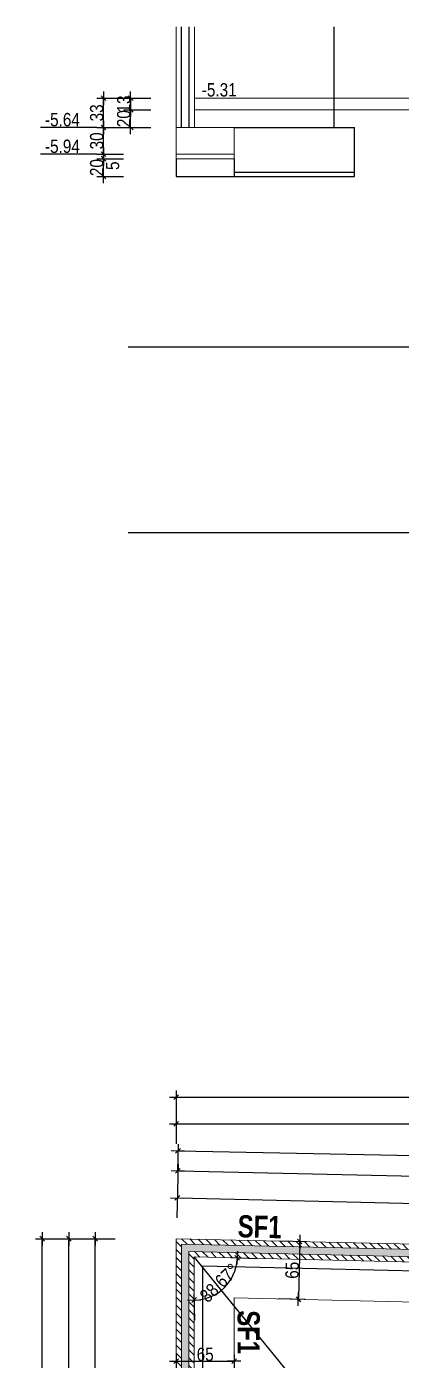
# Model space of a CAD drawing. Header units: centimetres. Extents: x 16433 to 114398, y -50094 to -12305.
# Drawn here: x 65078 to 65499, y -18482 to -16982 of the extents above; entities that cross this region are included whole.
import ezdxf

# ---------------------------------------------------------------- set-up
doc = ezdxf.new("R2010")
doc.units = ezdxf.units.CM
doc.header["$LTSCALE"] = 0.5
doc.layers.get('DEFPOINTS').update_dxf_attribs({"linetype": 'CONTINUOUS'})
for name, color, linetype in [('01_cote_gen', 4, 'CONTINUOUS'), ('01_linteaux', 2, 'CONTINUOUS'), ('01_poch_murs', 253, 'CONTINUOUS'), ('01_texte', 230, 'CONTINUOUS'), ('AA_COTES', 2, 'CONTINUOUS')]:
    doc.layers.add(name, color=color, linetype=linetype)
doc.layers.add('01_murs_coup', color=5, linetype='CONTINUOUS', lineweight=60)
doc.layers.add('01_sem', color=42, linetype='CONTINUOUS', lineweight=15)
doc.styles.add('ARIAL NA', font='ARIALN.TTF')
doc.styles.add('impact', font='impact.ttf')
doc.styles.add('STYLE2', font='ARIALN.TTF')
doc.dimstyles.new('JB50', dxfattribs={"dimscale": 0.1, "dimtxt": 150, "dimasz": 15, "dimexe": 0.1, "dimexo": 0.1, "dimgap": 0.09, "dimtad": 1, "dimdec": 1, "dimdsep": 46, "dimtxsty": 'STYLE2', "dimblk1": 'BOND_G', "dimblk2": 'BOND_D', "dimsah": 1, "dimcen": 1.5, "dimdle": 0.01, "dimse1": 1, "dimse2": 1, "dimclrd": 4, "dimclre": 2, "dimclrt": 6, "dimazin": 2, "dimtfac": 2.333333, "dimtdec": 1, "dimtix": 1, "dimtmove": 2, "dimatfit": 3, "dimldrblk": 'BOND_G', "dimfxl": 1, "dimtolj": 1, "dimtzin": 0, "dimarcsym": 0})

# ---------------------------------------------------------------- blocks, each defined once
blk = doc.blocks.new('BOND_G')
at = {"layer": 'AA_COTES', "color": 0}
for p, q in [((0, -5), (0, 15)), ((5, 0), (-5, 0)), ((1.77, 1.77), (-1.77, -1.77))]:
    blk.add_line(p, q, dxfattribs=at)
blk = doc.blocks.new('BOND_D')
at = {"layer": 'AA_COTES', "color": 0}
for p, q in [((5, 0), (-5, 0)), ((-1.77, -1.77), (1.77, 1.77)), ((0, 5), (0, -15))]:
    blk.add_line(p, q, dxfattribs=at)
blk = doc.blocks.new('*D1140')
at = {"layer": '01_cote_gen', "color": 4, "lineweight": -2, "transparency": 16777216}
blk.add_line((65155.2, -18947.4), (65155.2, -18346.5), dxfattribs=at)
at = {"layer": 'DEFPOINTS', "color": 0, "transparency": 16777216}
for p in [(65155.2, -18345), (65246.4, -18345), (65177.7, -18948.9)]:
    blk.add_point(p, dxfattribs=at)
at = {"layer": '01_cote_gen', "color": 4, "lineweight": -2, "transparency": 16777216, "xscale": 1.5, "yscale": 1.5, "zscale": 1.5}
for name, p, rotation in [('BOND_D', (65155.2, -18345), 90), ('BOND_G', (65155.2, -18948.9), 270)]:
    blk.add_blockref(name, p, dxfattribs=dict(at, rotation=rotation))
at = {"layer": '01_cote_gen', "color": 6, "transparency": 16777216, "insert": (65147.5, -18646.9), "char_height": 15, "attachment_point": 5, "rotation": 90, "style": 'STYLE2'}
blk.add_mtext('\\A1;603.9', dxfattribs=at)
blk = doc.blocks.new('*D1143')
at = {"layer": '01_cote_gen', "color": 4, "lineweight": -2, "transparency": 16777216}
blk.add_line((65125.7, -19702.4), (65125.7, -18346.5), dxfattribs=at)
at = {"layer": 'DEFPOINTS', "color": 0, "transparency": 16777216}
for p in [(65125.7, -18345), (65246.4, -18345), (65118.2, -19703.9)]:
    blk.add_point(p, dxfattribs=at)
at = {"layer": '01_cote_gen', "color": 4, "lineweight": -2, "transparency": 16777216, "xscale": 1.5, "yscale": 1.5, "zscale": 1.5}
for name, p, rotation in [('BOND_D', (65125.7, -18345), 90), ('BOND_G', (65125.7, -19703.9), 270)]:
    blk.add_blockref(name, p, dxfattribs=dict(at, rotation=rotation))
at = {"layer": '01_cote_gen', "color": 6, "transparency": 16777216, "insert": (65118.1, -19024.4), "char_height": 15, "attachment_point": 5, "rotation": 90, "style": 'STYLE2'}
blk.add_mtext('\\A1;1358.9', dxfattribs=at)
blk = doc.blocks.new('*D1144')
at = {"layer": '01_cote_gen', "color": 4, "lineweight": -2, "transparency": 16777216}
blk.add_line((65095.7, -20890.9), (65095.7, -18346.5), dxfattribs=at)
at = {"layer": 'DEFPOINTS', "color": 0, "transparency": 16777216}
for p in [(65095.7, -18345), (65177.7, -18345), (65177.7, -20892.4)]:
    blk.add_point(p, dxfattribs=at)
at = {"layer": '01_cote_gen', "color": 4, "lineweight": -2, "transparency": 16777216, "xscale": 1.5, "yscale": 1.5, "zscale": 1.5}
for name, p, rotation in [('BOND_D', (65095.7, -18345), 90), ('BOND_G', (65095.7, -20892.4), 270)]:
    blk.add_blockref(name, p, dxfattribs=dict(at, rotation=rotation))
at = {"layer": '01_cote_gen', "color": 6, "transparency": 16777216, "insert": (65088.1, -19618.7), "char_height": 15, "attachment_point": 5, "rotation": 90, "style": 'STYLE2'}
blk.add_mtext('\\A1;2547.4', dxfattribs=at)
blk = doc.blocks.new('*D1186')
at = {"layer": '01_cote_gen', "color": 4, "lineweight": -2, "transparency": 16777216}
blk.add_arc((65266.4, -18365.5), 48.5, 271.771, 356.899, dxfattribs=at)
at = {"layer": 'DEFPOINTS', "color": 0, "transparency": 16777216}
for p in [(65266.4, -18365.5), (65315.2, -18366.6), (65266.4, -18400.3), (65290.3, -18407.7)]:
    blk.add_point(p, dxfattribs=at)
at = {"layer": '01_cote_gen', "color": 4, "lineweight": -2, "transparency": 16777216, "xscale": 1.5, "yscale": 1.5, "zscale": 1.5}
for name, p, rotation in [('BOND_D', (65314.9, -18366.6), 87.78436717136383), ('BOND_G', (65266.4, -18414), 180.8856593305653)]:
    blk.add_blockref(name, p, dxfattribs=dict(at, rotation=rotation))
at = {"layer": '01_cote_gen', "color": 6, "transparency": 16777216, "insert": (65295, -18394.7), "char_height": 15, "attachment_point": 5, "rotation": 44.335, "style": 'STYLE2'}
blk.add_mtext('\\A1;88.67°', dxfattribs=at)
blk = doc.blocks.new('*D1296')
at = {"layer": '01_cote_gen', "color": 4, "lineweight": -2, "transparency": 16777216}
blk.add_line((65249, -18299.1), (65883, -18313.8), dxfattribs=at)
at = {"layer": 'DEFPOINTS', "color": 0, "transparency": 16777216}
for p in [(65884.5, -18313.8), (65246.4, -18345), (65883.4, -18359.8)]:
    blk.add_point(p, dxfattribs=at)
at = {"layer": '01_cote_gen', "color": 4, "lineweight": -2, "transparency": 16777216, "xscale": 1.5, "yscale": 1.5, "zscale": 1.5}
for name, p, rotation in [('BOND_G', (65247.5, -18299.1), 178.669729179539), ('BOND_D', (65884.5, -18313.8), 358.669729179539)]:
    blk.add_blockref(name, p, dxfattribs=dict(at, rotation=rotation))
at = {"layer": '01_cote_gen', "color": 6, "transparency": 16777216, "insert": (65566.1, -18298.8), "char_height": 15, "attachment_point": 5, "rotation": 358.6697, "style": 'STYLE2'}
blk.add_mtext('\\A1;637.2', dxfattribs=at)
blk = doc.blocks.new('*D1298')
at = {"layer": '01_cote_gen', "color": 4, "lineweight": -2, "transparency": 16777216}
blk.add_line((65249.7, -18268.6), (66818.8, -18305), dxfattribs=at)
at = {"layer": 'DEFPOINTS', "color": 0, "transparency": 16777216}
for p in [(65247.6, -18291.6), (66820.3, -18305.1), (66819.8, -18328.1)]:
    blk.add_point(p, dxfattribs=at)
at = {"layer": '01_cote_gen', "color": 4, "lineweight": -2, "transparency": 16777216, "xscale": 1.5, "yscale": 1.5, "zscale": 1.5}
for name, p, rotation in [('BOND_G', (65248.2, -18268.6), 178.6697291795386), ('BOND_D', (66820.3, -18305.1), 358.6697291795386)]:
    blk.add_blockref(name, p, dxfattribs=dict(at, rotation=rotation))
at = {"layer": '01_cote_gen', "color": 6, "transparency": 16777216, "insert": (66034.4, -18279.1), "char_height": 15, "attachment_point": 5, "rotation": 358.6697, "style": 'STYLE2'}
blk.add_mtext('\\A1;1572.6', dxfattribs=at)
blk = doc.blocks.new('*D1301')
at = {"layer": '01_cote_gen', "color": 4, "lineweight": -2, "transparency": 16777216}
blk.add_line((65249.8, -18246.2), (67508.3, -18290.6), dxfattribs=at)
at = {"layer": 'DEFPOINTS', "color": 0, "transparency": 16777216}
for p in [(67509.8, -18290.6), (65246.4, -18345), (67507.9, -18389.5)]:
    blk.add_point(p, dxfattribs=at)
at = {"layer": '01_cote_gen', "color": 4, "lineweight": -2, "transparency": 16777216, "xscale": 1.5, "yscale": 1.5, "zscale": 1.5}
for name, p, rotation in [('BOND_G', (65248.3, -18246.1), 178.8724000723822), ('BOND_D', (67509.8, -18290.6), 358.8724000723822)]:
    blk.add_blockref(name, p, dxfattribs=dict(at, rotation=rotation))
at = {"layer": '01_cote_gen', "color": 6, "transparency": 16777216, "insert": (66379.2, -18260.7), "char_height": 15, "attachment_point": 5, "rotation": 358.8724, "style": 'STYLE2'}
blk.add_mtext('\\A1;2261.9', dxfattribs=at)
blk = doc.blocks.new('*D1303')
at = {"layer": '01_cote_gen', "color": 4, "lineweight": -2, "transparency": 16777216}
blk.add_line((65247.9, -18215.8), (65881.9, -18215.8), dxfattribs=at)
at = {"layer": 'DEFPOINTS', "color": 0, "transparency": 16777216}
for p in [(65883.4, -18215.8), (65246.4, -18365), (65883.4, -18477.3)]:
    blk.add_point(p, dxfattribs=at)
at = {"layer": '01_cote_gen', "color": 4, "lineweight": -2, "transparency": 16777216, "xscale": 1.5, "yscale": 1.5, "zscale": 1.5, "rotation": 180}
blk.add_blockref('BOND_G', (65246.4, -18215.8), dxfattribs=at)
at = {"layer": '01_cote_gen', "color": 4, "lineweight": -2, "transparency": 16777216, "xscale": 1.5, "yscale": 1.5, "zscale": 1.5}
blk.add_blockref('BOND_D', (65883.4, -18215.8), dxfattribs=at)
at = {"layer": '01_cote_gen', "color": 6, "transparency": 16777216, "insert": (65564.9, -18208.2), "char_height": 15, "attachment_point": 5, "style": 'STYLE2'}
blk.add_mtext('\\A1;637', dxfattribs=at)
blk = doc.blocks.new('*D1305')
at = {"layer": '01_cote_gen', "color": 4, "lineweight": -2, "transparency": 16777216}
blk.add_line((65247.9, -18185.8), (67506.4, -18185.8), dxfattribs=at)
at = {"layer": 'DEFPOINTS', "color": 0, "transparency": 16777216}
for p in [(67507.9, -18185.8), (65246.4, -18351.1), (67507.9, -18395.7)]:
    blk.add_point(p, dxfattribs=at)
at = {"layer": '01_cote_gen', "color": 4, "lineweight": -2, "transparency": 16777216, "xscale": 1.5, "yscale": 1.5, "zscale": 1.5, "rotation": 180}
blk.add_blockref('BOND_G', (65246.4, -18185.8), dxfattribs=at)
at = {"layer": '01_cote_gen', "color": 4, "lineweight": -2, "transparency": 16777216, "xscale": 1.5, "yscale": 1.5, "zscale": 1.5}
blk.add_blockref('BOND_D', (67507.9, -18185.8), dxfattribs=at)
at = {"layer": '01_cote_gen', "color": 6, "transparency": 16777216, "insert": (66377.1, -18178.1), "char_height": 15, "attachment_point": 5, "style": 'STYLE2'}
blk.add_mtext('\\A1;2261.5', dxfattribs=at)
blk = doc.blocks.new('*D1323')
at = {"layer": '01_cote_gen', "color": 4, "lineweight": -2, "transparency": 16777216}
blk.add_line((65247.9, -18482.9), (65309.9, -18482.9), dxfattribs=at)
at = {"layer": 'DEFPOINTS', "color": 0, "transparency": 16777216}
for p in [(65246.4, -18489.2), (65311.4, -18482.9), (65311.4, -18497.9)]:
    blk.add_point(p, dxfattribs=at)
at = {"layer": '01_cote_gen', "color": 4, "lineweight": -2, "transparency": 16777216, "xscale": 1.5, "yscale": 1.5, "zscale": 1.5, "rotation": 180}
blk.add_blockref('BOND_G', (65246.4, -18482.9), dxfattribs=at)
at = {"layer": '01_cote_gen', "color": 4, "lineweight": -2, "transparency": 16777216, "xscale": 1.5, "yscale": 1.5, "zscale": 1.5}
blk.add_blockref('BOND_D', (65311.4, -18482.9), dxfattribs=at)
at = {"layer": '01_cote_gen', "color": 6, "transparency": 16777216, "insert": (65278.9, -18475.2), "char_height": 15, "attachment_point": 5, "style": 'STYLE2'}
blk.add_mtext('\\A1;65', dxfattribs=at)
blk = doc.blocks.new('*D1339')
at = {"layer": '01_cote_gen', "color": 4, "lineweight": -2, "transparency": 16777216}
blk.add_line((65385.1, -18349.7), (65383.7, -18411.7), dxfattribs=at)
at = {"layer": 'DEFPOINTS', "color": 0, "transparency": 16777216}
for p in [(65389.2, -18348.3), (65383.6, -18413.2), (65387.7, -18413.3)]:
    blk.add_point(p, dxfattribs=at)
at = {"layer": '01_cote_gen', "color": 4, "lineweight": -2, "transparency": 16777216, "xscale": 1.5, "yscale": 1.5, "zscale": 1.5}
for name, p, rotation in [('BOND_G', (65385.1, -18348.2), 88.66972917953474), ('BOND_D', (65383.6, -18413.2), 268.6697291795347)]:
    blk.add_blockref(name, p, dxfattribs=dict(at, rotation=rotation))
at = {"layer": '01_cote_gen', "color": 6, "transparency": 16777216, "insert": (65376.7, -18380.5), "char_height": 15, "attachment_point": 5, "rotation": 88.6697, "style": 'STYLE2'}
blk.add_mtext('\\A1;65', dxfattribs=at)
blk = doc.blocks.new('*D1347')
at = {"layer": '01_cote_gen', "color": 4, "lineweight": -2, "transparency": 16777216}
blk.add_line((65164.7, -17124), (65164.7, -17097), dxfattribs=at)
at = {"layer": 'DEFPOINTS', "color": 0, "transparency": 16777216}
for p in [(65164.7, -17095.5), (65270.3, -17095.5), (65270.3, -17125.5)]:
    blk.add_point(p, dxfattribs=at)
at = {"layer": '01_cote_gen', "color": 4, "lineweight": -2, "transparency": 16777216, "xscale": 1.5, "yscale": 1.5, "zscale": 1.5}
for name, p, rotation in [('BOND_D', (65164.7, -17095.5), 90), ('BOND_G', (65164.7, -17125.5), 270)]:
    blk.add_blockref(name, p, dxfattribs=dict(at, rotation=rotation))
at = {"layer": '01_cote_gen', "color": 6, "transparency": 16777216, "insert": (65157, -17110.5), "char_height": 15, "attachment_point": 5, "rotation": 90, "style": 'STYLE2'}
blk.add_mtext('\\A1;30', dxfattribs=at)
blk = doc.blocks.new('*D1348')
at = {"layer": '01_cote_gen', "color": 4, "lineweight": -2, "transparency": 16777216}
for p, q in [((65195.1, -17061), (65195.1, -17059.5)), ((65195.1, -17062.5), (65195.1, -17075.5)), ((65195.1, -17077), (65195.1, -17078.5))]:
    blk.add_line(p, q, dxfattribs=at)
at = {"layer": 'DEFPOINTS', "color": 0, "transparency": 16777216}
for p in [(65353.1, -17062.5), (65195.1, -17075.5), (65353.1, -17075.5)]:
    blk.add_point(p, dxfattribs=at)
at = {"layer": '01_cote_gen', "color": 4, "lineweight": -2, "transparency": 16777216, "xscale": 1.5, "yscale": 1.5, "zscale": 1.5}
for name, p, rotation in [('BOND_G', (65195.1, -17062.5), 270), ('BOND_D', (65195.1, -17075.5), 90)]:
    blk.add_blockref(name, p, dxfattribs=dict(at, rotation=rotation))
at = {"layer": '01_cote_gen', "color": 6, "transparency": 16777216, "insert": (65187.4, -17069), "char_height": 15, "attachment_point": 5, "rotation": 90, "style": 'STYLE2'}
blk.add_mtext('\\A1;13', dxfattribs=at)
blk = doc.blocks.new('*D1349')
at = {"layer": '01_cote_gen', "color": 4, "lineweight": -2, "transparency": 16777216}
blk.add_line((65195.1, -17094), (65195.1, -17077), dxfattribs=at)
at = {"layer": 'DEFPOINTS', "color": 0, "transparency": 16777216}
for p in [(65195.1, -17075.5), (65319.5, -17075.5), (65319.5, -17095.5)]:
    blk.add_point(p, dxfattribs=at)
at = {"layer": '01_cote_gen', "color": 4, "lineweight": -2, "transparency": 16777216, "xscale": 1.5, "yscale": 1.5, "zscale": 1.5}
for name, p, rotation in [('BOND_D', (65195.1, -17075.5), 90), ('BOND_G', (65195.1, -17095.5), 270)]:
    blk.add_blockref(name, p, dxfattribs=dict(at, rotation=rotation))
at = {"layer": '01_cote_gen', "color": 6, "transparency": 16777216, "insert": (65187.4, -17085.5), "char_height": 15, "attachment_point": 5, "rotation": 90, "style": 'STYLE2'}
blk.add_mtext('\\A1;20', dxfattribs=at)
blk = doc.blocks.new('*D1350')
at = {"layer": '01_cote_gen', "color": 4, "lineweight": -2, "transparency": 16777216}
blk.add_line((65164.7, -17094), (65164.7, -17064), dxfattribs=at)
at = {"layer": 'DEFPOINTS', "color": 0, "transparency": 16777216}
for p in [(65164.7, -17062.5), (65217.6, -17062.5), (65217.6, -17095.5)]:
    blk.add_point(p, dxfattribs=at)
at = {"layer": '01_cote_gen', "color": 4, "lineweight": -2, "transparency": 16777216, "xscale": 1.5, "yscale": 1.5, "zscale": 1.5}
for name, p, rotation in [('BOND_D', (65164.7, -17062.5), 90), ('BOND_G', (65164.7, -17095.5), 270)]:
    blk.add_blockref(name, p, dxfattribs=dict(at, rotation=rotation))
at = {"layer": '01_cote_gen', "color": 6, "transparency": 16777216, "insert": (65157, -17079), "char_height": 15, "attachment_point": 5, "rotation": 90, "style": 'STYLE2'}
blk.add_mtext('\\A1;33', dxfattribs=at)
blk = doc.blocks.new('*D1351')
at = {"layer": '01_cote_gen', "color": 4, "lineweight": -2, "transparency": 16777216}
blk.add_line((65164.7, -17129), (65164.7, -17127), dxfattribs=at)
at = {"layer": 'DEFPOINTS', "color": 0, "transparency": 16777216}
for p in [(65164.7, -17125.5), (65258.3, -17125.5), (65258.3, -17130.5)]:
    blk.add_point(p, dxfattribs=at)
at = {"layer": '01_cote_gen', "color": 4, "lineweight": -2, "transparency": 16777216, "xscale": 1.5, "yscale": 1.5, "zscale": 1.5}
for name, p, rotation in [('BOND_D', (65164.7, -17125.5), 90), ('BOND_G', (65164.7, -17130.5), 270)]:
    blk.add_blockref(name, p, dxfattribs=dict(at, rotation=rotation))
at = {"layer": '01_cote_gen', "color": 6, "transparency": 16777216, "insert": (65174.8, -17138.4), "char_height": 15, "attachment_point": 5, "rotation": 90, "style": 'STYLE2'}
blk.add_mtext('\\A1;5', dxfattribs=at)
blk = doc.blocks.new('*D1352')
at = {"layer": '01_cote_gen', "color": 4, "lineweight": -2, "transparency": 16777216}
blk.add_line((65164.7, -17149), (65164.7, -17132), dxfattribs=at)
at = {"layer": 'DEFPOINTS', "color": 0, "transparency": 16777216}
for p in [(65164.7, -17130.5), (65246.4, -17130.5), (65246.4, -17150.5)]:
    blk.add_point(p, dxfattribs=at)
at = {"layer": '01_cote_gen', "color": 4, "lineweight": -2, "transparency": 16777216, "xscale": 1.5, "yscale": 1.5, "zscale": 1.5}
for name, p, rotation in [('BOND_D', (65164.7, -17130.5), 90), ('BOND_G', (65164.7, -17150.5), 270)]:
    blk.add_blockref(name, p, dxfattribs=dict(at, rotation=rotation))
at = {"layer": '01_cote_gen', "color": 6, "transparency": 16777216, "insert": (65157, -17140.5), "char_height": 15, "attachment_point": 5, "rotation": 90, "style": 'STYLE2'}
blk.add_mtext('\\A1;20', dxfattribs=at)

msp = doc.modelspace()

# ---------------------------------------------------------------- hatches: boundary and pattern name
at = {"layer": '01_poch_murs'}
h = msp.add_hatch(dxfattribs=at)
h.set_pattern_fill('ANSI31', color=256, scale=2, angle=-90)
h.set_pattern_definition([(315, (86033.132, 37511.667), (4.49012806, 4.49012806), [])])
h.paths.add_polyline_path([(65266.396, -18520.093), (65266.395, -18365.468), (65883.407, -18379.796), (65883.407, -18373.794), (65260.395, -18359.327), (65260.396, -18520.093)], flags=17)
h.paths.add_polyline_path([(65252.396, -18520.093), (65252.395, -18351.139), (65883.407, -18365.792), (65883.407, -18359.79), (65246.395, -18344.998), (65246.395, -18365.003), (65246.396, -18520.093)])
h = msp.add_hatch(color=256, dxfattribs=at)
h.dxf.hatch_style = 1
h.paths.add_polyline_path([(65883.407, -18373.794), (65883.407, -18365.792), (65252.395, -18351.139), (65252.396, -18520.093), (65260.396, -18520.093), (65260.395, -18359.327)])

# ---------------------------------------------------------------- linework, layer by layer
at = {"layer": '01_cote_gen'}
for p, q in [((65192.391, -17342.001), (67426.312, -17342.001)), ((65192.391, -17551.001), (67426.312, -17551.001))]:
    msp.add_line(p, q, dxfattribs=at)
at = {"layer": '01_linteaux'}
for p, q in [((65252.397, -17095.531), (65252.397, -16982.051)), ((65260.717, -17095.531), (65260.717, -16982.051)), ((65423.728, -17095.531), (65423.728, -16982.051)), ((65311.397, -17095.531), (65446.717, -17095.531)), ((65446.717, -17150.531), (65446.717, -17095.531)), ((65246.397, -17130.531), (65246.397, -17150.531)), ((65311.397, -17130.531), (65311.397, -17150.531)), ((65246.397, -17150.531), (65446.717, -17150.531)), ((65311.397, -17145.531), (65446.717, -17145.531))]:
    msp.add_line(p, q, dxfattribs=at)
at = {"layer": '01_linteaux', "linetype": 'Continuous', "lineweight": 0}
for p, q in [((65252.395, -18351.139), (65252.408, -20867.129)), ((66824.41, -18387.644), (65252.395, -18351.139)), ((65260.408, -20866.774), (65260.395, -18359.327)), ((65260.395, -18359.327), (66832.222, -18395.827))]:
    msp.add_line(p, q, dxfattribs=at)
at = {"layer": '01_murs_coup', "linetype": 'Continuous', "lineweight": 0}
for p, q in [((65246.397, -17130.531), (65246.397, -16982.051)), ((65266.717, -17095.531), (65266.717, -16982.051)), ((65266.717, -17062.531), (65741.72, -17062.531)), ((65266.717, -17075.531), (65741.72, -17075.531)), ((65246.397, -17095.531), (65311.397, -17095.531)), ((65311.397, -17130.531), (65311.397, -17095.531)), ((65246.397, -17125.531), (65311.397, -17125.531)), ((65246.397, -17130.531), (65311.397, -17130.531)), ((65246.395, -18344.998), (65246.395, -18365.003)), ((66818.551, -18381.506), (65246.395, -18344.998)), ((65246.395, -18365.003), (65246.408, -20867.395)), ((65266.398, -18937.865), (65266.395, -18365.468)), ((65266.395, -18365.468), (66266.405, -18388.69))]:
    msp.add_line(p, q, dxfattribs=at)
at = {"layer": '01_sem', "linetype": 'Continuous', "lineweight": 0}
for p, q in [((65311.395, -19178.345), (65311.395, -18411.505)), ((65311.395, -18411.505), (66246.393, -18433.217))]:
    msp.add_line(p, q, dxfattribs=at)
at = {"layer": '01_texte'}
for p, q in [((65157.196, -17095.531), (65093.66, -17095.531)), ((65157.196, -17125.531), (65093.66, -17125.531)), ((65488.14, -18637.49), (65266.395, -18365.468)), ((65276.398, -18937.865), (65276.395, -18375.703)), ((65276.395, -18375.703), (66266.173, -18398.687))]:
    msp.add_line(p, q, dxfattribs=at)

# ---------------------------------------------------------------- texts
at = {"layer": '01_texte', "style": 'ARIAL NA'}
for s, p in [('-5.31', (65275.096, -17060.572)), ('-5.64', (65098.812, -17094.076)), ('-5.94', (65098.812, -17124.076))]:
    msp.add_text(s, height=15, dxfattribs=at).set_placement(p)
at = {"layer": '01_texte', "style": 'impact'}
for rotation, p in [(358.669729, (65315.23, -18343.459)), (270, (65315.241, -18425.545))]:
    msp.add_text('SF1', height=25, rotation=rotation, dxfattribs=at).set_placement(p)

# ---------------------------------------------------------------- dimensions: what is measured, and where the dimension line sits
at = {"layer": '01_cote_gen'}
for base, p1, p2, angle, picture, middle in [((65164.696, -17062.531), (65217.596, -17095.531), (65217.596, -17062.531), 90, '*D1350', (65157.029, -17079.031)), ((65195.096, -17075.531), (65353.096, -17062.531), (65353.096, -17075.531), 90, '*D1348', (65187.428, -17069.031)), ((65195.096, -17075.531), (65319.496, -17095.531), (65319.496, -17075.531), 90, '*D1349', (65187.428, -17085.531)), ((65164.696, -17095.531), (65270.296, -17125.531), (65270.296, -17095.531), 90, '*D1347', (65157.029, -17110.531)), ((65164.696, -17130.531), (65246.397, -17150.531), (65246.397, -17130.531), 90, '*D1352', (65157.029, -17140.531)), ((65095.718, -18344.998), (65177.664, -20892.42), (65177.664, -18344.998), 270, '*D1144', (65088.05, -19618.709)), ((65125.745, -18344.998), (65118.245, -19703.865), (65246.395, -18344.998), 270, '*D1143', (65118.078, -19024.431)), ((65155.164, -18344.998), (65177.664, -18948.865), (65246.395, -18344.998), 270, '*D1140', (65147.497, -18646.931))]:
    dim = msp.add_linear_dim(base=base, p1=p1, p2=p2, angle=angle, dimstyle='JB50', dxfattribs=at)
    dim.commit()
    dim.dimension.update_dxf_attribs({"geometry": picture, "text_midpoint": middle})
dim = msp.add_linear_dim(base=(65164.696, -17125.531), p1=(65258.332, -17130.531), p2=(65258.332, -17125.531), angle=90, dimstyle='JB50', dxfattribs=at)
dim.commit()
dim.dimension.update_dxf_attribs({"geometry": '*D1351', "text_midpoint": (65174.841, -17138.449), "dimtype": 160})
for base, p1, p2, picture, middle in [((67507.896, -18185.784), (65246.395, -18351.15), (67507.896, -18395.662), '*D1305', (66377.145, -18178.116)), ((65883.407, -18215.84), (65246.395, -18365.003), (65883.407, -18477.317), '*D1303', (65564.901, -18208.172)), ((65311.395, -18482.859), (65246.396, -18489.156), (65311.395, -18497.891), '*D1323', (65278.895, -18475.191))]:
    dim = msp.add_linear_dim(base=base, p1=p1, p2=p2, dimstyle='JB50', dxfattribs=at)
    dim.commit()
    dim.dimension.update_dxf_attribs({"geometry": picture, "text_midpoint": middle})
for p1, p2, distance, picture, middle in [((65246.395, -18344.998), (67507.896, -18389.511), 98.882, '*D1301', (66379.242, -18260.725)), ((65247.636, -18291.555), (66819.792, -18328.063), 23.01, '*D1298', (66034.426, -18279.14)), ((65246.395, -18344.998), (65883.407, -18359.79), 45.957, '*D1296', (65566.146, -18298.784)), ((65389.217, -18348.314), (65387.708, -18413.277), -4.068, '*D1339', (65376.73, -18380.523))]:
    dim = msp.add_aligned_dim(p1=p1, p2=p2, distance=distance, dimstyle='JB50', dxfattribs=at)
    dim.commit()
    dim.dimension.update_dxf_attribs({"geometry": picture, "text_midpoint": middle})
dim = msp.add_angular_dim_3p(base=(65290.338, -18407.689), center=(65266.395, -18365.468), p1=(65315.16, -18366.6), p2=(65266.395, -18400.268), dimstyle='JB50', dxfattribs=at)
dim.commit()
dim.dimension.update_dxf_attribs({"geometry": '*D1186', "text_midpoint": (65294.957, -18394.701)})

doc.saveas('drawing.dxf')
